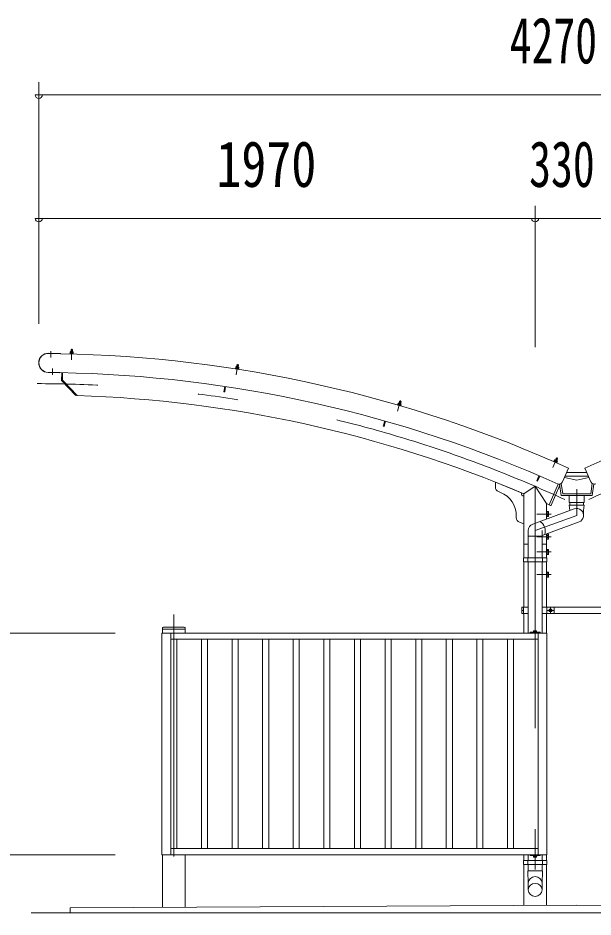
# Model space of a CAD drawing. Units: millimetres, scale not verified. Extents: x -34086 to 34091, y -14700 to 14700.
# Drawn here: x 8458 to 10740, y 3111 to 6678 of the extents above; entities that cross this region are included whole.
import ezdxf
from ezdxf.enums import TextEntityAlignment as Align

# ---------------------------------------------------------------- set-up
doc = ezdxf.new("R2010")
doc.units = ezdxf.units.MM
doc.header["$LTSCALE"] = 80
doc.linetypes.add('USER3', pattern=[24, 12, -5, 2, -5])
for name, color, linetype, lineweight in [('0-2_1-07BOLD', 7, 'Continuous', 18), ('0-3_1-27CENTER', 3, 'USER3', 18), ('0-4_1-47THIN', 4, 'Continuous', 18), ('0-5_1-57DIM', 3, 'Continuous', 18)]:
    doc.layers.add(name, color=color, linetype=linetype, lineweight=lineweight)
doc.styles.add('ＭＳ ゴシック', font='')
doc.styles.get('ＭＳ ゴシック').set_extended_font_data('MS Gothic')

msp = doc.modelspace()

# ---------------------------------------------------------------- linework, layer by layer
at = {"layer": '0-2_1-07BOLD'}
for p, q in [((8666.37, 5352.78), (8676.16, 5352.52)), ((8668.36, 5352.23), (8668.24, 5347.73)), ((8668.27, 5352.73), (8668.48, 5360.88)), ((8669.5, 5361.85), (8668.48, 5360.88)), ((8674.48, 5360.72), (8668.48, 5360.88)), ((8673.5, 5361.75), (8669.5, 5361.85)), ((8674.48, 5360.72), (8673.5, 5361.75)), ((8674.13, 5352.07), (8674.01, 5347.58)), ((8674.26, 5352.57), (8674.48, 5360.72)), ((8676.16, 5352.52), (8677.02, 5351.99)), ((8677.02, 5351.99), (8676.9, 5347.5)), ((8579.38, 5347.11), (8626.07, 5346.17)), ((8626.08, 5346.68), (8579.39, 5347.61)), ((8626.08, 5346.68), (8626.06, 5345.56)), ((8664.88, 5347.82), (8677.38, 5347.48)), ((8665.32, 5346.31), (8665.27, 5344.71)), ((8676.86, 5346), (8676.82, 5344.4)), ((8677.38, 5347.48), (8677.33, 5345.98)), ((9321.81, 5288.51), (9321.58, 5287.03)), ((9321.58, 5287.03), (9333.93, 5285.09)), ((9322.05, 5286.96), (9321.8, 5285.37)), ((9321.8, 5285.37), (9333.21, 5283.58)), ((9323.92, 5293.24), (9333.6, 5291.72)), ((9325.83, 5292.43), (9325.14, 5287.99)), ((9325.8, 5292.94), (9327.06, 5301)), ((9332.99, 5300.07), (9327.06, 5301)), ((9331.54, 5291.53), (9330.84, 5287.09)), ((9331.73, 5292.01), (9332.99, 5300.07)), ((9333.46, 5285.16), (9333.21, 5283.58)), ((9333.6, 5291.72), (9334.39, 5291.08)), ((9334.39, 5291.08), (9333.69, 5286.64)), ((8577.85, 5271.03), (8624.54, 5270.09)), ((8577.86, 5271.52), (8624.56, 5270.59)), ((8624.56, 5270.58), (8624.54, 5270.09)), ((8631.36, 5270.46), (8630.73, 5239.14)), ((8634.55, 5270.39), (8633.95, 5240.4)), ((8687.07, 5180.49), (8630.73, 5239.14)), ((8692.2, 5179.76), (8633.95, 5240.4)), ((9278.62, 5216.09), (9275.36, 5194.33)), ((9281.79, 5215.61), (9278.53, 5193.86)), ((8689.38, 5182.71), (8687.07, 5180.49)), ((9275.36, 5194.33), (9278.53, 5193.86)), ((9965.72, 5143.7), (9965.27, 5142.16)), ((9965.27, 5142.16), (9976.35, 5138.92)), ((9965.68, 5145.27), (9977.68, 5141.76)), ((9967.4, 5149.45), (9966.14, 5145.14)), ((9968.38, 5149.69), (9967.4, 5149.45)), ((9970.17, 5148.64), (9968.91, 5144.33)), ((9970.21, 5149.16), (9972.49, 5156.98)), ((9973.74, 5157.66), (9972.49, 5156.98)), ((9978.25, 5155.29), (9972.49, 5156.98)), ((9977.57, 5156.54), (9973.74, 5157.66)), ((9975.72, 5147.02), (9974.45, 5142.71)), ((9975.96, 5147.47), (9978.25, 5155.29)), ((9976.8, 5140.46), (9976.35, 5138.92)), ((9977.68, 5141.76), (9977.26, 5140.32)), ((9978.25, 5155.29), (9977.57, 5156.54)), ((9913.55, 5079), (9907.52, 5057.85)), ((9916.62, 5078.13), (9910.59, 5056.97)), ((9907.52, 5057.85), (9910.59, 5056.97)), ((10588.05, 4924.42), (10586.24, 4920.3)), ((10589.05, 4924.53), (10588.05, 4924.42)), ((10590.69, 4923.26), (10588.89, 4919.14)), ((10590.79, 4923.76), (10594.07, 4931.23)), ((10599.56, 4928.82), (10594.07, 4931.23)), ((10585.64, 4918.93), (10585, 4917.46)), ((10585, 4917.46), (10595.57, 4912.82)), ((10585.81, 4920.49), (10585.21, 4919.12)), ((10585.21, 4919.12), (10596.65, 4914.1)), ((10595.98, 4920.94), (10594.18, 4916.82)), ((10596.21, 4914.29), (10595.57, 4912.82)), ((10643.26, 4891.55), (10618.53, 4836.86)), ((10707.38, 4891.55), (10732.11, 4836.86)), ((10525.59, 4861.47), (10516.89, 4841.26)), ((10528.53, 4860.21), (10519.83, 4840)), ((10626.58, 4854.67), (10675.32, 4843.4)), ((10628.9, 4859.79), (10721.74, 4859.79)), ((10635.68, 4874.79), (10714.96, 4874.79)), ((10724.06, 4854.67), (10675.32, 4843.4)), ((10352.86, 4835.77), (10465.77, 4790.12)), ((10352.86, 4835.77), (10352.86, 4816.9)), ((10510.32, 4819.54), (10465.77, 4790.12)), ((10554.87, 4751.36), (10510.32, 4819.54)), ((10516.89, 4841.26), (10519.83, 4840)), ((10601.34, 4828.66), (10565.76, 4745.99)), ((10607.9, 4823.66), (10573.9, 4744.66)), ((10601.34, 4828.66), (10606.85, 4826.29)), ((10613.31, 4782.49), (10607.2, 4828.22)), ((10619.7, 4789.79), (10614.16, 4831.27)), ((10730.94, 4789.79), (10736.48, 4831.27)), ((10365.37, 4798.36), (10373.25, 4795.16)), ((10465.77, 4790.12), (10465.77, 4535.54)), ((10619.69, 4789.79), (10730.94, 4789.79)), ((10645.32, 4782.49), (10645.32, 4755.49)), ((10705.32, 4782.49), (10705.32, 4755.49)), ((10554.87, 4751.36), (10554.87, 4689.54)), ((10565.76, 4745.99), (10571.27, 4743.62)), ((10645.32, 4755.49), (10705.32, 4755.49)), ((10645.81, 4745.37), (10647.82, 4723.37)), ((10645.81, 4745.37), (10704.82, 4745.37)), ((10647.81, 4755.49), (10647.81, 4745.37)), ((10702.82, 4755.49), (10702.82, 4745.37)), ((10500.91, 4669.89), (10665.91, 4729.96)), ((10556.87, 4720.04), (10554.87, 4720.04)), ((10556.87, 4720.04), (10556.87, 4699.04)), ((10562.97, 4719.35), (10556.87, 4719.35)), ((10562.97, 4714.45), (10556.87, 4714.45)), ((10563.87, 4717.79), (10562.97, 4719.35)), ((10435.77, 4702.45), (10435.77, 4695.74)), ((10448.27, 4677.19), (10465.77, 4670.12)), ((10537.81, 4624.81), (10684.73, 4678.27)), ((10556.87, 4699.04), (10554.87, 4699.04)), ((10562.97, 4704.63), (10556.87, 4704.63)), ((10482.82, 4535.54), (10482.82, 4644.05)), ((10537.81, 4644.05), (10537.81, 4535.54)), ((10482.81, 4621.6), (10537.81, 4621.6)), ((10554.87, 4631.02), (10554.87, 4535.54)), ((10556.87, 4630.04), (10554.87, 4630.04)), ((10562.97, 4629.35), (10556.87, 4629.35)), ((10562.97, 4624.45), (10556.87, 4624.45)), ((10562.97, 4614.64), (10556.87, 4614.64)), ((10562.97, 4609.72), (10556.87, 4609.72)), ((10563.87, 4627.79), (10562.97, 4629.35)), ((10563.87, 4611.29), (10562.97, 4609.72)), ((10563.87, 4627.79), (10563.87, 4611.29)), ((10465.77, 4589.54), (10482.82, 4589.54)), ((10537.81, 4589.54), (10554.87, 4589.54)), ((10562.97, 4569.36), (10556.87, 4569.36)), ((10563.87, 4567.79), (10562.97, 4569.36)), ((10563.87, 4551.29), (10563.87, 4567.79)), ((10464.17, 4535.54), (10554.87, 4535.54)), ((10481.22, 4535.54), (10481.22, 4519.54)), ((10539.41, 4535.54), (10539.41, 4519.54)), ((10556.87, 4549.04), (10554.87, 4549.04)), ((10556.47, 4535.54), (10556.47, 4519.54)), ((10562.97, 4564.45), (10556.87, 4564.45)), ((10562.97, 4554.63), (10556.87, 4554.63)), ((10465.77, 4519.54), (10465.77, 4340.54)), ((10482.82, 4519.54), (10482.82, 4237.54)), ((10537.83, 4237.54), (10537.83, 4519.54)), ((10554.87, 4340.54), (10554.87, 4519.54)), ((10556.87, 4480.04), (10554.87, 4480.04)), ((10556.87, 4459.04), (10554.87, 4459.04)), ((10556.87, 4459.04), (10556.87, 4480.04)), ((10562.97, 4474.45), (10556.87, 4474.45)), ((10562.97, 4464.63), (10556.87, 4464.63)), ((10562.97, 4459.73), (10556.87, 4459.73)), ((10563.87, 4461.29), (10562.97, 4459.73)), ((10458.07, 4340.54), (10482.82, 4340.54)), ((10458.07, 4327.54), (10464.17, 4327.54)), ((10464.17, 4340.54), (10464.17, 4314.54)), ((10892.57, 4340.54), (10537.83, 4340.54)), ((10556.47, 4340.54), (10556.47, 4314.54)), ((10566.35, 4330.43), (10566.35, 4324.66)), ((10566.35, 4324.66), (10571.35, 4321.77)), ((10571.35, 4321.77), (10576.35, 4324.66)), ((10586.47, 4340.54), (10586.47, 4314.54)), ((10465.77, 4314.54), (10465.77, 4237.54)), ((10554.87, 4237.54), (10554.87, 4314.54)), ((9031.77, 4257.54), (9031.77, 4237.54)), ((9031.77, 4252.54), (9120.87, 4252.54)), ((9117.87, 4260.54), (9034.77, 4260.54)), ((9120.87, 4257.54), (9120.87, 4237.54)), ((10505.42, 4246.34), (10504.55, 4245.83)), ((10504.55, 4245.83), (10504.55, 4242.34)), ((10507.43, 4245.83), (10507.43, 4242.34)), ((10513.21, 4245.83), (10513.21, 4242.34)), ((9029.32, 4237.54), (9029.32, 3357.54)), ((10557.32, 4237.54), (9029.32, 4237.54)), ((9064.32, 4237.54), (9064.32, 3357.54)), ((10522.32, 4212.54), (9064.32, 4212.54)), ((10490.32, 4240.74), (10490.32, 4237.54)), ((10530.32, 4240.74), (10490.32, 4240.74)), ((10504.07, 4242.34), (10516.57, 4242.34)), ((10504.07, 4242.34), (10504.07, 4240.74)), ((10516.57, 4242.34), (10516.57, 4240.74)), ((10522.32, 4237.54), (10522.32, 3357.54)), ((10530.32, 4240.74), (10530.32, 4237.54)), ((9031.77, 3357.54), (9031.77, 3149.29)), ((9064.32, 3382.54), (10522.32, 3382.54)), ((9120.87, 3357.54), (9120.87, 3149.72)), ((10465.77, 3357.54), (10465.77, 3335.54)), ((10482.82, 3357.54), (10482.82, 3335.54)), ((10504.07, 3352.74), (10504.07, 3354.34)), ((10507.43, 3349.25), (10507.43, 3352.74)), ((10513.21, 3349.25), (10513.21, 3352.74)), ((10516.09, 3349.25), (10516.09, 3352.74)), ((10530.32, 3354.34), (10530.32, 3357.54)), ((10537.83, 3335.54), (10537.83, 3357.54)), ((10554.87, 3335.54), (10554.87, 3357.54)), ((10464.17, 3335.54), (10556.47, 3335.54)), ((10465.77, 3319.54), (10465.77, 3156.14)), ((10481.22, 3335.54), (10481.22, 3319.54)), ((10482.81, 3294.08), (10482.81, 3319.54)), ((10505.42, 3348.74), (10515.22, 3348.74)), ((10515.22, 3348.74), (10516.09, 3349.25)), ((10537.81, 3294.08), (10537.81, 3319.54)), ((10539.41, 3335.54), (10539.41, 3319.54)), ((10554.87, 3319.54), (10554.87, 3156.56)), ((10556.47, 3335.54), (10556.47, 3319.54)), ((10539.81, 3294.08), (10480.82, 3294.08)), ((10480.82, 3294.08), (10482.82, 3244.42)), ((10537.81, 3244.42), (10539.81, 3294.08)), ((10482.82, 3244.42), (10482.82, 3218.57)), ((10537.81, 3218.57), (10537.81, 3244.42)), ((10675.32, 3157.54), (8665.32, 3147.54)), ((8665.32, 3127.54), (8665.32, 3147.54)), ((10675.32, 3157.54), (12685.32, 3147.54)), ((8510.32, 3127.54), (12840.32, 3127.54))]:
    msp.add_line(p, q, dxfattribs=at)
for points in [[(8666.37, 5352.78), (8665.48, 5352.3), (8665.36, 5347.81)], [(8664.88, 5347.82), (8664.84, 5346.32), (8677.33, 5345.98)], [(9321.81, 5288.51), (9334.16, 5286.57), (9333.93, 5285.09)], [(9323.92, 5293.24), (9322.98, 5292.88), (9322.29, 5288.43)], [(9332.99, 5300.07), (9332.16, 5301.21), (9328.21, 5301.83), (9327.06, 5301)], [(9965.68, 5145.27), (9965.26, 5143.84), (9977.26, 5140.32)], [(9968.38, 5149.69), (9977.79, 5146.94), (9978.48, 5146.21), (9977.22, 5141.9)], [(10589.05, 4924.53), (10598.03, 4920.59), (10598.62, 4919.78), (10596.82, 4915.66)], [(10596.29, 4921.35), (10599.56, 4928.82), (10599.05, 4930.14), (10595.38, 4931.74), (10594.07, 4931.23)], [(10585.81, 4920.49), (10597.25, 4915.47), (10596.65, 4914.1)], [(10613.31, 4782.49), (10737.33, 4782.49), (10743.44, 4828.22)], [(10702.82, 4704.12), (10702.82, 4723.38), (10704.82, 4745.37)], [(10563.87, 4717.79), (10563.87, 4701.29), (10562.97, 4699.73), (10556.87, 4699.73)], [(10556.87, 4630.04), (10556.87, 4609.04), (10554.87, 4609.04)], [(10556.87, 4549.04), (10556.87, 4570.04), (10554.87, 4570.04)], [(10464.17, 4535.54), (10464.17, 4519.54), (10556.47, 4519.54)], [(10563.87, 4551.29), (10562.97, 4549.72), (10556.87, 4549.72)], [(10563.87, 4461.29), (10563.87, 4477.79), (10562.97, 4479.36), (10556.87, 4479.36)], [(10458.07, 4340.54), (10458.07, 4314.54), (10482.82, 4314.54)], [(10892.57, 4340.54), (10892.57, 4314.54), (10537.83, 4314.54)], [(10566.35, 4330.43), (10571.35, 4333.31), (10576.35, 4330.43), (10576.35, 4324.66)], [(10505.42, 4246.34), (10515.22, 4246.34), (10516.09, 4245.83), (10516.09, 4242.34)], [(10557.32, 4237.54), (10557.32, 3357.54), (9029.32, 3357.54)], [(10530.32, 3354.34), (10490.32, 3354.34), (10490.32, 3357.54)], [(10504.07, 3352.74), (10516.57, 3352.74), (10516.57, 3354.34)], [(10505.42, 3348.74), (10504.55, 3349.25), (10504.55, 3352.74)], [(10464.17, 3335.54), (10464.17, 3319.54), (10556.47, 3319.54)]]:
    msp.add_lwpolyline(points, dxfattribs=at)
for radius in [6.25, 4.9]:
    msp.add_circle((10571.35, 4327.54), radius, dxfattribs=at)
for centre, radius, start, end in [((8666.87, 5350.45), 2.32, 49.93085, 88.46228), ((8671.03, 5344.15), 8.51, 68.63316, 108.29361), ((8675.53, 5350.22), 2.32, 88.46228, 127.00851), ((8578.62, 5309.32), 38.3, 88.854, 268.854), ((8578.62, 5309.32), 37.8, 88.854, 268.854), ((8533.66, 226.85), 5119.55, 65.66528, 88.9659), ((12816.98, 226.85), 5119.55, 91.0341, 114.33472), ((9324.13, 5290.86), 2.32, 42.54817, 81.07961), ((9327.44, 5284.07), 8.51, 61.25049, 100.91093), ((9332.68, 5289.52), 2.32, 81.07961, 119.62584), ((8533.66, 226.85), 5044.55, 65.80466, 88.96758), ((8533.66, 226.85), 4955.45, 67.05199, 88.16658), ((9968.28, 5147.31), 2.32, 35.1655, 73.69695), ((9970.7, 5140.15), 8.51, 53.86781, 93.52827), ((9976.59, 5144.88), 2.32, 73.69695, 112.24318), ((10588.64, 4922.18), 2.32, 27.78282, 66.31427), ((10590.12, 4914.77), 8.51, 46.48515, 86.1456), ((10596.58, 4918.7), 2.32, 66.31427, 104.8605), ((10372.86, 4816.9), 20, 180, 247.98738), ((10604.86, 4843.04), 15, 245.66849, 335.66833), ((10606.06, 4824.45), 2, 336.71333, 66.71333), ((10745.78, 4843.04), 15, 204.33167, 294.33151), ((10335.77, 4702.45), 100, 0, 67.98738), ((10465.77, 4790.12), 10, 157.98738, 270), ((8533.66, 226.85), 4955.45, 65.78831, 65.92853), ((10572.06, 4745.46), 2, 246.71333, 336.71333), ((10560.09, 4716.9), 3.78, 319.57169, 0), ((10550.09, 4709.54), 13.78, 339.1357, 20.8643), ((10675.32, 4704.12), 27.5, 289.99896, 110.00061), ((10455.77, 4695.74), 20, 180, 247.98738), ((10506.52, 4642.67), 44.27, 341.60916, 58.39587), ((10560.09, 4702.18), 3.78, 0, 40.43115), ((10510.32, 4644.05), 27.5, 110.0018, 180), ((10560.09, 4626.9), 3.78, 319.57169, 0), ((10550.09, 4619.54), 13.78, 339.1357, 20.8643), ((10560.09, 4612.18), 3.78, 0, 40.43115), ((10560.09, 4566.9), 3.78, 319.56883, 0), ((10550.09, 4559.54), 13.78, 339.13568, 20.86429), ((10560.09, 4552.18), 3.78, 0, 40.4283), ((10560.09, 4476.9), 3.78, 319.56883, 0), ((10550.09, 4469.54), 13.78, 339.13568, 20.86429), ((10560.09, 4462.18), 3.78, 0, 40.4283), ((9034.77, 4257.54), 3, 90, 180), ((9117.87, 4257.54), 3, 0, 90), ((10505.99, 4244.02), 2.32, 51.46857, 90), ((10510.32, 4237.83), 8.51, 70.17088, 109.83133), ((10514.65, 4244.02), 2.32, 90, 128.54623), ((10505.99, 3351.06), 2.32, 270, 308.53143), ((10510.32, 3357.25), 8.51, 250.16867, 289.82912), ((10514.65, 3351.06), 2.32, 231.45377, 270), ((10510.32, 3243.44), 27.55, 3.55867, 176.44133), ((10510.32, 3216.86), 27.55, 3.55867, 176.44133), ((10510.32, 3220.28), 27.55, 183.56303, 356.43697)]:
    msp.add_arc(centre, radius, start, end, dxfattribs=at)
at = {"layer": '0-3_1-27CENTER'}
for p, q in [((8588.26, 5356.03), (8587.76, 5331.04)), ((8671.58, 5364.55), (8670.41, 5321.04)), ((8594.38, 5262.09), (8594.88, 5287.09)), ((9330.61, 5304.23), (9323.86, 5261.24)), ((9976.42, 5159.74), (9964.21, 5117.96)), ((10598.32, 4933.46), (10580.83, 4893.6)), ((10510.32, 4819.54), (10510.32, 2998.86)), ((10675.32, 4808.09), (10675.32, 4704.11)), ((10573.87, 4709.54), (10516.87, 4709.54)), ((10510.32, 4644.05), (10675.32, 4704.11)), ((10573.87, 4619.54), (10516.87, 4619.54)), ((10573.87, 4559.54), (10516.87, 4559.54)), ((10573.87, 4469.54), (10516.87, 4469.54)), ((10558.84, 4327.54), (10583.85, 4327.54)), ((10571.35, 4340.04), (10571.35, 4315.04)), ((9076.32, 4310.54), (9076.32, 2998.86))]:
    msp.add_line(p, q, dxfattribs=at)
for centre, start, end in [((8533.66, 226.85), 65.24121, 90), ((12816.98, 226.85), 90, 114.75879)]:
    msp.add_arc(centre, 5000, start, end, dxfattribs=at)
at = {"layer": '0-4_1-47THIN'}
for p, q in [((8669.06, 5352.71), (8669.31, 5361.66)), ((8673.46, 5352.59), (8673.7, 5361.53)), ((9326.59, 5292.82), (9327.98, 5301.66)), ((9330.94, 5292.14), (9332.33, 5300.98)), ((9970.97, 5148.94), (9973.48, 5157.53)), ((9975.2, 5147.7), (9977.71, 5156.29)), ((10591.53, 4923.44), (10595.12, 4931.64)), ((10595.55, 4921.67), (10599.15, 4929.87)), ((9088.32, 4212.54), (9088.32, 3382.54)), ((9185.82, 4212.54), (9185.82, 3382.54)), ((9209.82, 4212.54), (9209.82, 3382.54)), ((9307.32, 4212.54), (9307.32, 3382.54)), ((9331.32, 4212.54), (9331.32, 3382.54)), ((9428.82, 4212.54), (9428.82, 3382.54)), ((9452.82, 4212.54), (9452.82, 3382.54)), ((9550.32, 4212.54), (9550.32, 3382.54)), ((9574.32, 4212.54), (9574.32, 3382.54)), ((9671.82, 4212.54), (9671.82, 3382.54)), ((9695.82, 4212.54), (9695.82, 3382.54)), ((9793.32, 4212.54), (9793.32, 3382.54)), ((9817.32, 4212.54), (9817.32, 3382.54)), ((9914.82, 4212.54), (9914.82, 3382.54)), ((9938.82, 4212.54), (9938.82, 3382.54)), ((10036.32, 4212.54), (10036.32, 3382.54)), ((10060.32, 4212.54), (10060.32, 3382.54)), ((10157.82, 4212.54), (10157.82, 3382.54)), ((10181.82, 4212.54), (10181.82, 3382.54)), ((10279.32, 4212.54), (10279.32, 3382.54)), ((10303.32, 4212.54), (10303.32, 3382.54)), ((10400.82, 4212.54), (10400.82, 3382.54)), ((10424.82, 4212.54), (10424.82, 3382.54))]:
    msp.add_line(p, q, dxfattribs=at)
at = {"layer": '0-5_1-57DIM'}
for p, q in [((8540.32, 5464.7), (8540.32, 6422.54)), ((8554.32, 6372.54), (8526.32, 6372.54)), ((8540.32, 6372.54), (12810.32, 6372.54)), ((10510.32, 5371.54), (10510.32, 5932.54)), ((8554.32, 5882.54), (8526.32, 5882.54)), ((8540.32, 5882.54), (12810.32, 5882.54)), ((10524.32, 5882.54), (10496.32, 5882.54)), ((8843.87, 4237.54), (8195.32, 4237.54)), ((8843.87, 3357.54), (8195.32, 3357.54))]:
    msp.add_line(p, q, dxfattribs=at)
for centre in [(8540.32, 6372.54), (8540.32, 5882.54), (10510.32, 5882.54)]:
    msp.add_arc(centre, 14, 180, 0, dxfattribs=at)

# ---------------------------------------------------------------- texts
at = {"layer": '0-5_1-57DIM', "color": 7, "style": 'ＭＳ ゴシック'}
for s, width, p in [('4270', 0.7, (10409.25, 6442.54)), ('1970', 0.8, (9245.05, 5952.54)), ('330', 0.7, (10486.56, 5952.54))]:
    msp.add_text(s, height=182.3, dxfattribs=dict(at, width=width)).set_placement(p, align=Align.BOTTOM_LEFT)

doc.saveas('drawing.dxf')
